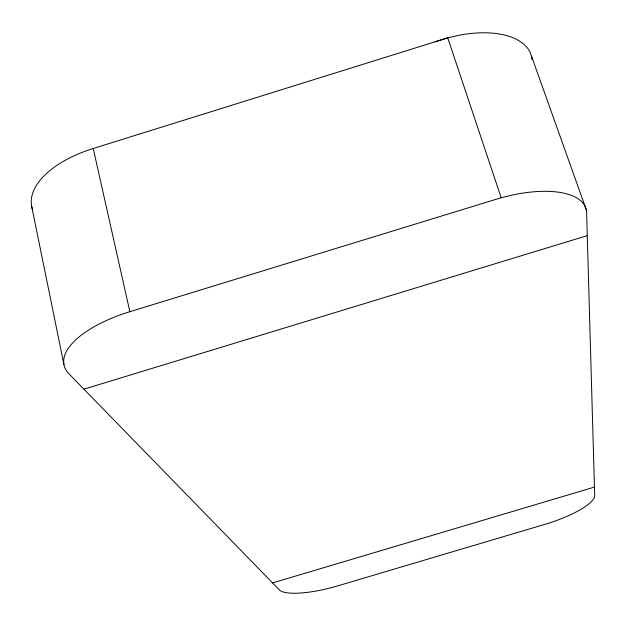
<?xml version="1.0" encoding="UTF-8"?>
<svg xmlns="http://www.w3.org/2000/svg" width="626" height="626" viewBox="0 0 626 626"><rect width="100%" height="100%" fill="white"/><g stroke="black" fill="none" stroke-linecap="round" stroke-linejoin="round"><path stroke-width="0.94" d="M435.07 41.817L447.473 37.928L459.93 35.079A86.333 44.696 -19.7 0 1 529.831 51.637L532.069 57.694L532.217 59.564M32.56 209.6A90.167 45.8 -11.2 0 1 93.227 148.487L447.739 37.865L501.176 197.738L513.891 194.702A90.097 37.826 -18.8 0 1 584.684 205.484L586.554 210.493L594.7 495.776A54.853 13.991 -17.1 0 1 541.826 525.261L338.33 585.709A52.678 13.373 -15 0 1 282.044 591.578L279.947 590.475L68.954 373.792A94.049 38.718 -12.4 0 1 129.856 311.701L501.176 197.738M83.939 389.176L587.274 235.634M272.592 582.916L594.45 487.098M586.554 210.493L532.022 57.569L532.186 59.478M93.227 148.487L129.856 311.701M31.66 206.259L63.938 364.582"/></g></svg>
